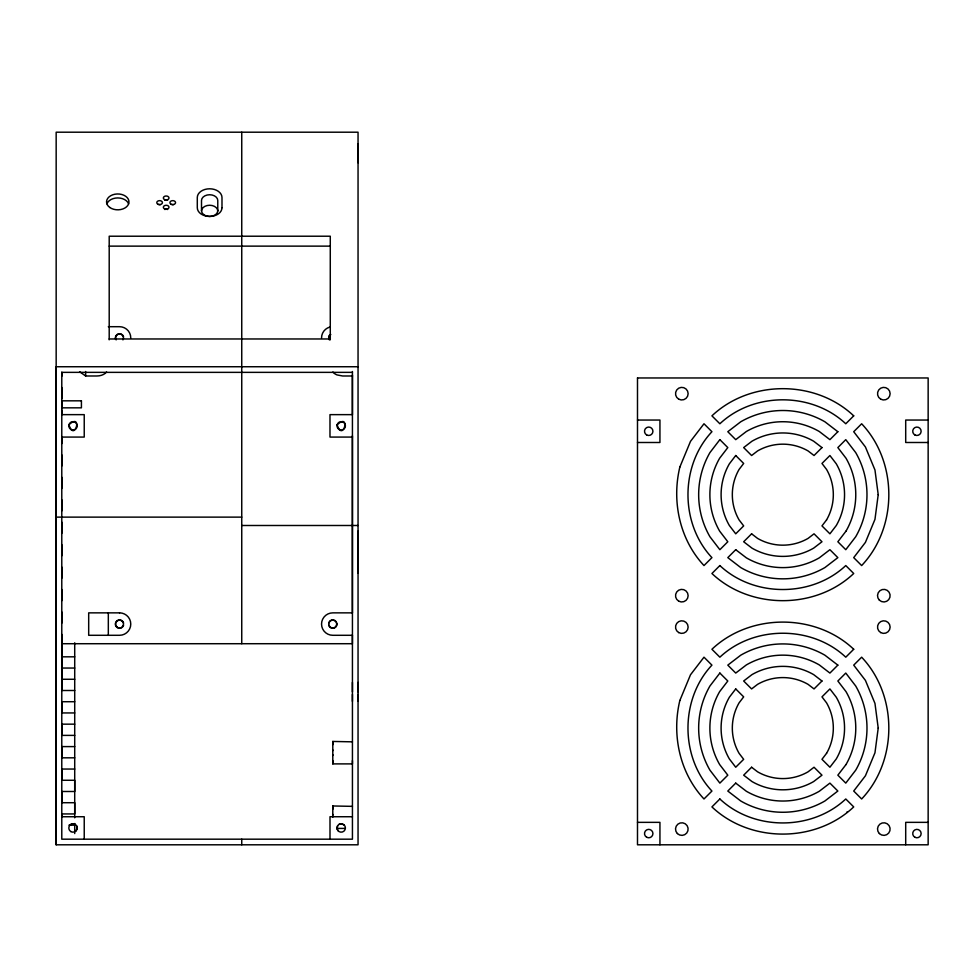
<?xml version="1.0" encoding="UTF-8"?>
<svg xmlns="http://www.w3.org/2000/svg" width="977" height="977" viewBox="0 0 977 977"><rect width="100%" height="100%" fill="white"/><g stroke="black" fill="none" stroke-linecap="round" stroke-linejoin="round"><path stroke-width="1.47" d="M56.165 844.8L56.165 132.2L358.046 132.2L358.046 844.8L56.165 844.8L56.165 366.741L358.046 366.741M332.791 815.233L332.791 814.415M332.791 809.261L332.791 805.976L352.428 806.355M352.428 760.607L352.428 763.892L332.791 763.892L332.791 760.607M332.791 755.453L332.791 754.635M332.791 750.702L332.791 749.896M332.791 744.73L332.791 741.445L352.428 741.836M332.791 805.976L332.791 817.199M332.791 763.892L332.791 741.445M352.416 694.439L352.416 701.376M352.416 691.899L352.416 682.41M352.392 635.294L352.392 643.709L61.783 643.721M352.392 612.86L352.416 435.791M352.416 414.517L352.416 374.985M358.046 701.376L358.046 694.439M358.046 691.899L358.046 682.41M337.566 825.858L337.15 829.058L338.237 830.938M75.986 830.938L77.207 827.959L76.646 825.858M70.026 824.991L71.919 823.904L75.107 824.319M339.104 824.319A4.213 4.213 0 0 1 345.418 827.959A4.213 4.213 0 0 1 339.104 831.61A4.213 4.213 0 0 1 339.104 824.319L341.217 823.758L344.185 824.991M109.204 246.131L330.275 246.131M108.325 326.697L119.548 326.697A11.223 11.223 0 0 1 130.771 337.92M109.204 338.97L330.275 338.97M352.428 372.359L61.783 372.359L61.783 839.182L352.441 839.182L352.428 371.516M79.626 371.724L85.634 375.986L96.857 375.986A11.223 7.938 0 0 0 106.578 372.017M352.428 375.986L342.622 375.986L337.004 374.912A11.223 7.938 0 0 1 332.901 372.017M61.783 414.639L84.23 414.639L84.23 437.073L61.783 437.073M352.428 414.639L329.982 414.639L329.982 437.073L352.428 437.073M637.492 420.049L659.939 420.049L659.939 442.496L637.492 442.496M928.15 420.049L905.703 420.049L905.703 442.496L928.15 442.496M56.165 517.126L241.746 517.126M241.746 525.492L358.046 525.492M352.428 612.86L332.766 612.86A11.223 11.223 0 0 0 321.543 624.071A11.223 11.223 0 0 0 332.766 635.294L352.428 635.294M61.783 656.825L74.716 656.825M61.783 668.048L74.716 668.048M61.783 679.271L74.716 679.271M74.716 690.495L61.783 690.495L61.783 634.391M74.716 701.718L61.783 701.718L61.783 712.941L74.716 712.941M61.783 724.165L74.716 724.165M74.716 735.388L61.783 735.388L61.783 723.884M74.716 746.599L61.783 746.599L61.783 757.822L74.716 757.822M74.716 769.046L61.783 769.046L61.783 780.269L74.716 780.269L74.716 791.492L61.783 791.492L61.783 802.715L74.716 802.715L74.716 813.939L61.783 813.939L61.783 816.735L84.23 816.735L84.23 839.182M846.766 812.253L847.169 811.948M352.441 816.735L329.994 816.735L329.994 839.182M637.492 822.353L659.939 822.353L659.939 844.8M928.15 822.353L905.703 822.353L905.703 844.8M68.964 825.162L74.716 825.162M337.321 828.423L344.881 828.423M358.046 143.766L358.046 162.732M330.275 339.825L330.275 236.214L109.204 236.214L109.204 339.825M241.746 132.2L241.746 337.92M241.746 338.97L241.746 643.709M241.746 839.182L241.746 844.8M108.325 612.86L108.325 635.294M85.634 371.516L85.634 375.986M74.716 642.805L74.716 817.81M74.716 823.513L74.716 833.576M61.783 372.127L61.783 376.279M61.783 387.503L61.783 398.726M61.783 409.949L61.783 414.101M61.783 436.548L61.783 443.607M61.783 454.83L61.783 466.053M61.783 477.277L61.783 488.5M61.783 499.723L61.783 510.947M61.783 522.17L61.783 533.393M61.783 544.604L61.783 555.828M61.783 567.051L61.783 578.274M61.783 589.497L61.783 600.721M61.783 611.944L61.783 623.167M321.543 337.92A11.223 11.223 0 0 1 329.86 327.075M329.359 339.886A3.932 3.932 0 0 1 330.8 334.513M328.699 336.833A4.213 4.213 0 0 1 329.786 334.94M116.141 339.886A3.932 3.932 0 0 1 119.548 333.987A3.932 3.932 0 0 1 122.943 339.886M201.506 211.008A8.134 5.752 0 0 1 209.64 205.255A8.134 5.752 0 0 1 217.773 211.008M106.92 203.802A11.223 7.938 0 0 1 117.753 197.928A11.223 7.938 0 0 1 128.598 203.802M158.885 204.669A2.809 1.978 0 0 1 160.338 204.669M164.771 209.505A2.809 1.978 0 0 1 167.58 209.505M172.025 204.669A2.809 1.978 0 0 1 173.466 204.669M164.771 200.224A2.809 1.978 0 0 1 167.58 200.224M115.481 339.007A4.213 4.213 0 0 1 115.481 336.833M115.909 335.819A4.213 4.213 0 0 1 123.615 336.833M336.833 622.984A4.213 4.213 0 0 1 333.853 628.138A4.213 4.213 0 0 1 328.699 625.17M328.699 622.984A4.213 4.213 0 0 1 336.406 621.97M123.615 625.17A4.213 4.213 0 0 1 118.461 628.138A4.213 4.213 0 0 1 115.481 622.984M115.909 621.97A4.213 4.213 0 0 1 123.615 622.984M358.046 531.341L358.046 573.304L358.046 531.341M637.492 377.965L637.492 844.8L928.15 844.8L928.15 377.965L637.492 377.965M68.94 424.763C74.667 443.045 83.045 411.805 68.94 424.763M337.138 424.763C342.878 443.045 351.244 411.805 337.138 424.763M679.845 467.079C671.59 501.396 679.638 539.499 703.99 565.561L711.928 557.635C679.992 523.611 679.992 465.736 711.928 431.712L703.99 423.774L690.495 441.372L679.845 467.079M679.845 700.497C671.59 734.814 679.638 772.917 703.99 798.978L711.928 791.052C679.992 757.028 679.992 699.153 711.928 665.129L703.99 657.191L690.495 674.789L679.845 700.497M878.213 494.667L874.965 519.361L865.427 542.369L853.715 557.635L861.653 565.561C897.875 527.336 897.875 462.011 861.653 423.774L853.715 431.712L865.427 446.977L874.965 469.986L878.213 494.667M878.213 728.085L874.965 752.778L865.427 775.787L853.715 791.04L861.653 798.978C897.875 760.753 897.875 695.429 861.653 657.191L853.715 665.129L865.427 680.395L874.965 703.403L878.213 728.085M719.866 439.65L709.937 452.595A84.169 84.169 0 0 0 709.937 536.752L719.866 549.697L727.804 541.759L719.658 531.146A72.945 72.945 0 0 1 719.658 458.201L727.804 447.588L719.866 439.65M735.73 455.514L729.367 463.819A61.722 61.722 0 0 0 729.367 525.528L735.73 533.821L743.668 525.895L739.088 519.923A50.499 50.499 0 0 1 739.088 469.424L743.668 463.452L735.73 455.514M826.554 519.923L821.975 525.895L829.913 533.821L836.275 525.528A61.722 61.722 0 0 0 836.275 463.806L829.913 455.514L821.975 463.452L826.554 469.424A50.499 50.499 0 0 1 826.554 519.923M719.866 673.068L709.937 686.001A84.169 84.169 0 0 0 709.937 770.169L719.866 783.114L727.804 775.176L719.658 764.564A72.945 72.945 0 0 1 719.658 691.618L727.804 681.006L719.866 673.068M845.997 531.146L837.851 541.759L845.777 549.697L855.705 536.752A84.169 84.169 0 0 0 855.705 452.595L845.777 439.65L837.851 447.588L845.997 458.201A72.945 72.945 0 0 1 845.997 531.146M735.73 688.932L729.367 697.224A61.722 61.722 0 0 0 729.367 758.946L735.73 767.238L743.668 759.312L739.088 753.34A50.499 50.499 0 0 1 739.088 702.842L743.668 696.87L735.73 688.932M826.554 753.34L821.975 759.3L829.913 767.238L836.275 758.946A61.722 61.722 0 0 0 836.275 697.224L829.913 688.932L821.975 696.87L826.554 702.842A50.499 50.499 0 0 1 826.554 753.34M845.997 764.564L837.851 775.176L845.777 783.114L855.718 770.169A84.169 84.169 0 0 0 855.705 686.001L845.777 673.068L837.851 681.006L845.997 691.618A72.945 72.945 0 0 1 845.997 764.564M821.975 447.588L814.036 455.514L808.077 450.934A50.499 50.499 0 0 0 757.578 450.934L751.606 455.514L743.668 447.588L751.96 441.225A61.722 61.722 0 0 1 813.682 441.225L821.975 447.588M837.851 431.712L829.913 439.65L819.288 431.504A72.945 72.945 0 0 0 746.355 431.504L735.73 439.65L727.804 431.712L740.737 421.783A84.169 84.169 0 0 1 824.906 421.783L837.851 431.712M853.715 415.848L845.777 423.774C811.765 391.838 753.878 391.838 719.866 423.774L711.928 415.848C750.165 379.626 815.477 379.626 853.715 415.848M719.866 565.561L711.928 573.499C750.165 609.721 815.49 609.721 853.715 573.499L845.777 565.561C811.765 597.509 753.878 597.509 719.866 565.561M735.73 549.697L727.804 557.635L740.737 567.564A84.169 84.169 0 0 0 824.906 567.564L837.851 557.635L829.913 549.697L819.288 557.843A72.945 72.945 0 0 1 746.355 557.843L735.73 549.697M751.606 533.821L743.668 541.759L751.96 548.121A61.722 61.722 0 0 0 813.682 548.121L821.975 541.759L814.036 533.821L808.077 538.4A50.499 50.499 0 0 1 757.578 538.4L751.606 533.821M821.975 681.006L814.036 688.932L808.077 684.352A50.499 50.499 0 0 0 757.578 684.352L751.606 688.932L743.668 681.006L751.96 674.631A61.722 61.722 0 0 1 813.682 674.631L821.975 681.006M837.851 665.129L829.913 673.068L819.3 664.922A72.945 72.945 0 0 0 746.355 664.922L735.73 673.068L727.804 665.129L740.737 655.201A84.169 84.169 0 0 1 824.906 655.201L837.851 665.129M853.715 649.253L845.777 657.191C811.765 625.256 753.878 625.256 719.866 657.191L711.928 649.265C750.165 613.043 815.477 613.043 853.715 649.253M719.866 798.978L711.928 806.917C750.165 843.139 815.49 843.139 853.715 806.917L845.777 798.978C811.765 830.926 753.878 830.926 719.866 798.978M735.73 783.114L727.804 791.052L740.737 800.981A84.169 84.169 0 0 0 824.906 800.981L837.851 791.04L829.913 783.114L819.3 791.26A72.945 72.945 0 0 1 746.355 791.26L735.73 783.114M751.606 767.238L743.668 775.176L751.96 781.539A61.722 61.722 0 0 0 813.682 781.539L821.975 775.176L814.036 767.238L808.077 771.818A50.499 50.499 0 0 1 757.578 771.818L751.606 767.238M81.421 400.826L61.783 400.826L61.783 407.836L81.421 407.836L81.421 400.826M119.548 612.86L88.687 612.86L88.687 635.294L119.548 635.294A11.223 11.223 0 0 0 130.771 624.071A11.223 11.223 0 0 0 119.548 612.86M221.987 207.71L221.987 197.525A12.347 8.732 0 0 0 209.64 188.793A12.347 8.732 0 0 0 197.293 197.525L197.293 207.71A12.347 8.732 0 0 0 209.64 216.442A12.347 8.732 0 0 0 221.987 207.71M217.773 210.69L217.773 200.493A8.134 5.752 0 0 0 209.64 194.741A8.134 5.752 0 0 0 201.506 200.493L201.506 210.69A8.134 5.752 0 0 0 209.64 216.442A8.134 5.752 0 0 0 217.773 210.69M339.104 429.501A4.213 4.213 0 0 0 345.418 425.862A4.213 4.213 0 0 0 339.104 422.211A4.213 4.213 0 0 0 339.104 429.501M70.906 429.501A4.213 4.213 0 0 0 77.207 425.862A4.213 4.213 0 0 0 70.906 422.211A4.213 4.213 0 0 0 70.906 429.501M109.827 207.503A11.223 7.938 0 0 0 128.598 203.949A11.223 7.938 0 0 0 114.859 194.228A11.223 7.938 0 0 0 109.827 207.503M164.771 199.687A2.809 1.978 0 0 0 168.984 197.977A2.809 1.978 0 0 0 164.771 196.255A2.809 1.978 0 0 0 164.771 199.687M158.213 204.34A2.809 1.978 0 0 0 162.414 202.618A2.809 1.978 0 0 0 158.213 200.896A2.809 1.978 0 0 0 158.213 204.34M170.767 204.022A2.809 1.978 0 0 0 175.457 203.131A2.809 1.978 0 0 0 172.025 200.7A2.809 1.978 0 0 0 170.767 204.022M164.771 208.98A2.809 1.978 0 0 0 168.984 207.258A2.809 1.978 0 0 0 164.771 205.536A2.809 1.978 0 0 0 164.771 208.98M329.982 626.855A3.932 3.932 0 0 0 336.552 625.097A3.932 3.932 0 0 0 331.753 620.285A3.932 3.932 0 0 0 329.982 626.855M70.906 831.61A4.213 4.213 0 0 0 77.207 827.959A4.213 4.213 0 0 0 70.906 824.319A4.213 4.213 0 0 0 70.906 831.61M116.776 626.855A3.932 3.932 0 0 0 123.346 625.097A3.932 3.932 0 0 0 118.535 620.285A3.932 3.932 0 0 0 116.776 626.855M914.826 837.216A4.213 4.213 0 0 0 921.14 833.576A4.213 4.213 0 0 0 914.826 829.925A4.213 4.213 0 0 0 914.826 837.216M646.615 837.216A4.213 4.213 0 0 0 652.929 833.576A4.213 4.213 0 0 0 646.615 829.925A4.213 4.213 0 0 0 646.615 837.216M646.615 434.912A4.213 4.213 0 0 0 652.929 431.272A4.213 4.213 0 0 0 646.615 427.621A4.213 4.213 0 0 0 646.615 434.912M914.826 434.912A4.213 4.213 0 0 0 921.128 431.272A4.213 4.213 0 0 0 914.826 427.621A4.213 4.213 0 0 0 914.826 434.912M678.673 399.141A6.314 6.314 0 0 0 688.138 393.67A6.314 6.314 0 0 0 678.673 388.211A6.314 6.314 0 0 0 678.673 399.141M678.673 601.136A6.314 6.314 0 0 0 688.138 595.665A6.314 6.314 0 0 0 678.673 590.206A6.314 6.314 0 0 0 678.673 601.136M880.668 399.141A6.314 6.314 0 0 0 890.132 393.67A6.314 6.314 0 0 0 880.668 388.211A6.314 6.314 0 0 0 880.668 399.141M879.361 600.134A6.314 6.314 0 0 0 889.913 597.301A6.314 6.314 0 0 0 882.182 589.571A6.314 6.314 0 0 0 879.361 600.134M879.361 833.552A6.314 6.314 0 0 0 889.913 830.719A6.314 6.314 0 0 0 882.182 822.988A6.314 6.314 0 0 0 879.361 833.552M880.668 632.559A6.314 6.314 0 0 0 890.132 627.087A6.314 6.314 0 0 0 880.668 621.628A6.314 6.314 0 0 0 880.668 632.559M677.366 833.552A6.314 6.314 0 0 0 687.918 830.719A6.314 6.314 0 0 0 680.187 822.988A6.314 6.314 0 0 0 677.366 833.552M678.673 632.559A6.314 6.314 0 0 0 688.138 627.087A6.314 6.314 0 0 0 678.673 621.628A6.314 6.314 0 0 0 678.673 632.559"/></g></svg>
